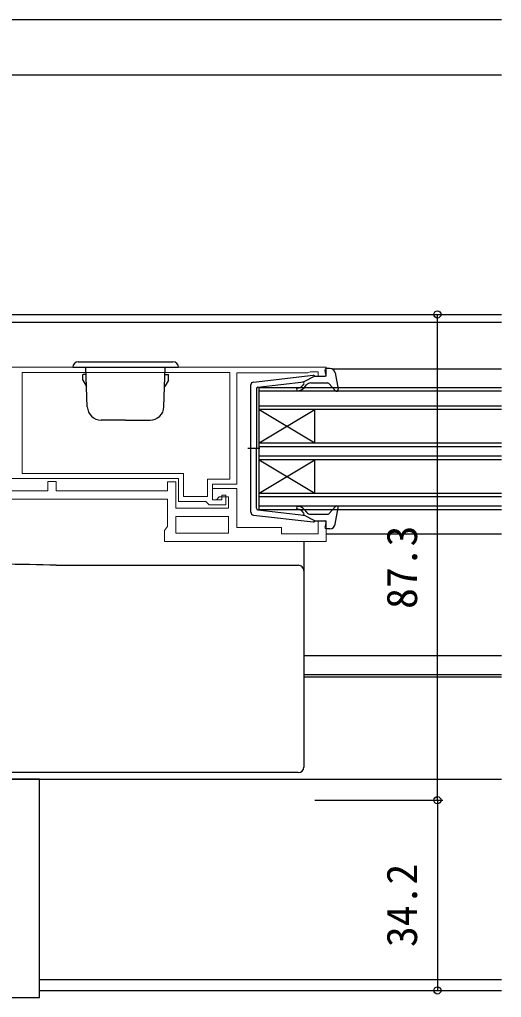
# Model space of a CAD drawing. Units: millimetres, scale not verified. Extents: x -437 to 438, y -331 to 329.
# Drawn here: x 8.4 to 94.9, y -215.4 to -39.7 of the extents above; entities that cross this region are included whole.
import ezdxf
from ezdxf.enums import TextEntityAlignment as Align

# ---------------------------------------------------------------- set-up
doc = ezdxf.new("R2010")
doc.units = ezdxf.units.MM
doc.header["$LTSCALE"] = 2
doc.layers.add('0-2_YKK_11', color=7, linetype='Continuous', lineweight=18)
for name, color, linetype in [('0-4_YKK_12', 2, 'Continuous'), ('0-5_YKK_13', 4, 'Continuous'), ('0-7_YKK_D', 6, 'Continuous'), ('0-9_YSS_K', 3, 'Continuous')]:
    doc.layers.add(name, color=color, linetype=linetype)
doc.styles.add('ＭＳ ゴシック', font='')
doc.styles.get('ＭＳ ゴシック').set_extended_font_data('MS Gothic')

msp = doc.modelspace()

# ---------------------------------------------------------------- linework, layer by layer
at = {"layer": '0-2_YKK_11'}
for points in [[(-1.6, -102.2), (63.4, -102.2), (63.4, -103.8), (62, -103.8), (62, -103), (60.547, -103), (60.324, -103.1), (60.1, -103.2), (47.4, -103.2), (47.4, -123.2), (43, -123.2), (43, -126), (44.7, -126), (44.7, -125.2), (45.4, -125.2), (45.4, -126.9), (42.4, -126.9), (42.1, -126.6), (41.8, -126.3), (36.9, -126.3), (36.9, -122.2), (4.1, -122.2)], [(-0.1, -124.4), (13.4, -124.4), (13.4, -122.7), (14.9, -122.7), (14.9, -124.4), (34.9, -124.4), (34.9, -122.8), (36.4, -122.8), (36.4, -127.5), (45.9, -127.5), (45.9, -125.5), (44.2, -125.5), (43.7, -126), (43, -126), (43, -124), (47.4, -124), (47.4, -131), (55.4, -131), (55.4, -132.1), (62, -132.1), (62, -129.8), (63.4, -129.8), (63.4, -133.5), (34.4, -133.5), (34.4, -131.5), (34.9, -130.786), (34.9, -125.9)], [(34.9, -125.9), (3.9, -125.9), (3.9, -130.186), (4.4, -130.9), (4.4, -132.9), (0.4, -132.9)]]:
    msp.add_lwpolyline(points, dxfattribs=at)
for points in [[(46.1, -103.1), (8.8, -103.1), (8.8, -121.3), (37.8, -121.3), (37.8, -125.4), (42.1, -125.4), (42.1, -122.3), (46.1, -122.3)], [(45.9, -129), (36.4, -129), (36.4, -132), (45.9, -132)]]:
    msp.add_lwpolyline(points, close=True, dxfattribs=at)
at = {"layer": '0-4_YKK_12'}
for p, q in [((3.75, -92.7), (94.9, -92.7)), ((-6.1, -94.1), (94.9, -94.1)), ((64.504, -102.5), (94.9, -102.5)), ((51.4, -108.8), (51.4, -105.8)), ((51.4, -105.8), (94.9, -105.8)), ((94.9, -106.5), (51.4, -106.5)), ((51.4, -124.8), (51.4, -108.8)), ((51.4, -109.1), (94.9, -109.1)), ((94.9, -109.8), (51.4, -109.8)), ((51.4, -115.8), (61.4, -109.8)), ((51.4, -109.8), (61.4, -115.8)), ((61.4, -115.8), (61.4, -109.8)), ((51.4, -115.8), (94.9, -115.8)), ((94.9, -116.5), (51.4, -116.5)), ((51.4, -118.1), (94.9, -118.1)), ((94.9, -118.8), (51.4, -118.8)), ((51.4, -124.8), (61.4, -118.8)), ((51.4, -118.8), (61.4, -124.8)), ((61.4, -124.8), (61.4, -118.8)), ((94.9, -125.5), (51.4, -125.5)), ((51.4, -127.1), (94.9, -127.1)), ((63.4, -132.1), (94.9, -132.1)), ((59.4, -154), (94.9, -154)), ((59.4, -157.4), (94.9, -157.4)), ((59.4, -157.798), (94.9, -157.798)), ((-1.902, -176.198), (94.9, -176.198)), ((11.9, -212.198), (94.9, -212.198)), ((11.9, -214.198), (94.9, -214.198))]:
    msp.add_line(p, q, dxfattribs=at)
msp.add_lwpolyline([(94.9, -127.8), (51.4, -127.8), (51.4, -124.8), (94.9, -124.8)], dxfattribs=at)
at = {"layer": '0-5_YKK_13'}
for p, q in [((18.9, -101.2), (35.9, -101.2)), ((17.9, -102.2), (36.9, -102.2)), ((20.282, -103.5), (19.7, -103.5)), ((19.7, -104.498), (19.7, -103.5)), ((20.519, -109.287), (20.271, -102.2)), ((34.281, -109.287), (34.529, -102.2)), ((34.518, -103.5), (35.1, -103.5)), ((35.1, -104.498), (35.1, -103.5)), ((50.342, -104.849), (61.083, -103.602)), ((63.389, -103.419), (63.211, -102.781)), ((64.068, -102.4), (63.5, -102.4)), ((65.052, -103.218), (65.595, -106.145)), ((19.7, -104.498), (20.35, -105.624)), ((35.1, -104.498), (34.45, -105.624)), ((49.9, -128.255), (49.9, -105.345)), ((51.165, -105.769), (59.4, -104.813)), ((59.413, -105.159), (59.092, -105.543)), ((61.4, -103.8), (59.4, -104.813)), ((59.475, -105.864), (59.9, -105.357)), ((60.666, -105), (63.668, -105)), ((61.4, -103.8), (63.1, -103.8)), ((63.889, -105.098), (65.078, -106.402)), ((50.9, -106.067), (50.9, -116.8)), ((27.4, -111.7), (23.017, -111.7)), ((27.4, -111.7), (31.783, -111.7)), ((51.479, -116.8), (49.348, -116.8)), ((50.9, -127.533), (50.9, -116.8)), ((51.165, -127.831), (59.4, -128.787)), ((59.413, -128.441), (59.092, -128.057)), ((59.475, -127.736), (59.9, -128.243)), ((63.889, -128.502), (65.078, -127.198)), ((65.052, -130.382), (65.595, -127.455)), ((50.342, -128.751), (61.083, -129.998)), ((61.4, -129.8), (59.4, -128.787)), ((60.666, -128.6), (63.668, -128.6)), ((61.4, -129.8), (63.1, -129.8)), ((63.389, -130.181), (63.211, -130.819)), ((64.068, -131.2), (63.5, -131.2)), ((59.4, -133.5), (59.4, -138.269)), ((14.929, -137.785), (58.4, -137.785)), ((59.4, -138.269), (59.4, -138.783)), ((59.4, -138.783), (59.4, -139.781)), ((59.4, -173.628), (59.4, -174.044)), ((11.9, -176.198), (1.9, -176.198))]:
    msp.add_line(p, q, dxfattribs=at)
for points in [[(59.4, -139.781), (59.4, -163.767), (59.4, -167.032), (59.4, -173.628)], [(58.4, -175.046), (-5.1, -175.046), (-5.1, -174.626)], [(1.9, -215.448), (11.9, -215.448), (11.9, -176.198)]]:
    msp.add_lwpolyline(points, dxfattribs=at)
for centre, radius, start, end in [((18.9, -102.2), 1, 90, 180), ((35.9, -102.2), 1, 0, 90), ((61.117, -103.9), 0.3, 19.47122, 96.62089), ((63.1, -103.5), 0.3, 270, 15.56536), ((63.5, -102.7), 0.3, 90, 195.56536), ((64.068, -103.4), 1, 10.51214, 90), ((50.4, -105.345), 0.5, 96.62089, 180), ((59.26, -105.031), 0.2, 319.99999, 96.62089), ((60.666, -106), 1, 90, 139.99999), ((63.668, -105.3), 0.3, 42.35531, 90), ((51.2, -106.067), 0.3, 96.62089, 180), ((58.326, -106.15), 0.25, 90, 270), ((58.326, -104.9), 1, 270, 319.99999), ((58.326, -104.9), 1.5, 270, 319.99999), ((65.3, -106.2), 0.3, 222.35531, 10.51214), ((23.017, -109.2), 2.5, 182, 270), ((31.783, -109.2), 2.5, 270, 358), ((50.4, -128.255), 0.5, 180, 263.37911), ((51.2, -127.533), 0.3, 180, 263.37911), ((58.326, -127.45), 0.25, 90, 270), ((58.326, -128.7), 1.5, 40.00001, 90), ((58.326, -128.7), 1, 40.00001, 90), ((60.666, -127.6), 1, 220.00001, 270), ((65.3, -127.4), 0.3, 349.48786, 137.64469), ((59.26, -128.569), 0.2, 263.37911, 40.00001), ((61.117, -129.7), 0.3, 263.37911, 340.52878), ((63.1, -130.1), 0.3, 344.43464, 90), ((63.668, -128.3), 0.3, 270, 317.64469), ((63.5, -130.9), 0.3, 164.43464, 270), ((64.068, -130.2), 1, 270, 349.48786), ((58.401, -138.784), 0.999, 0.05348, 90.05355)]:
    msp.add_arc(centre, radius, start, end, dxfattribs=at)
for centre, major_axis, ratio, start_param, end_param in [((4.583, -138.76), (19, 0), 0.061163, 0.9949745, 1.5536451), ((58.4, -174.044), (0, -1.002), 0.998135, 6.2831853, 7.8539816)]:
    msp.add_ellipse(centre, major_axis=major_axis, ratio=ratio, start_param=start_param, end_param=end_param, dxfattribs=at)
at = {"layer": '0-7_YKK_D'}
for p, q in [((83.4, -180), (83.4, -92.7)), ((61.4, -180), (84.4, -180)), ((61.4, -180), (84.4, -180)), ((83.4, -180), (83.4, -214.198))]:
    msp.add_line(p, q, dxfattribs=at)
for centre in [(83.4, -92.7), (83.4, -180), (83.4, -180), (83.4, -214.198)]:
    msp.add_circle(centre, 0.637, dxfattribs=at)
at = {"layer": '0-9_YSS_K'}
for p, q in [((-44.3, -39.697), (94.9, -39.697)), ((94.9, -49.697), (-34.3, -49.697))]:
    msp.add_line(p, q, dxfattribs=at)

# ---------------------------------------------------------------- texts
at = {"layer": '0-7_YKK_D', "style": 'ＭＳ ゴシック'}
for s, p in [('87.3', (81.4, -145.618)), ('34.2', (81.4, -206.389))]:
    msp.add_text(s, height=5.499, rotation=90, dxfattribs=at).set_placement(p, align=Align.BOTTOM_LEFT)

doc.saveas('drawing.dxf')
